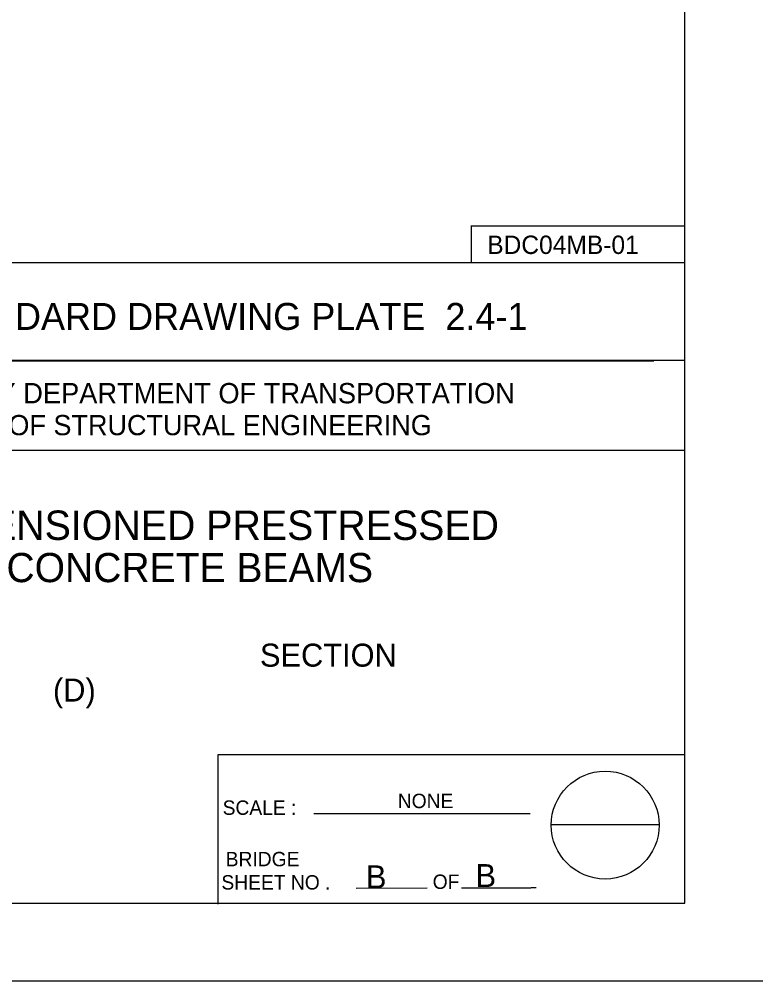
# Model space of a CAD drawing. Extents: x 499999.87 to 500002.82, y 499999.96 to 500001.79.
# Drawn here: x 500002.426 to 500002.825, y 499999.958 to 500000.474 of the extents above; entities that cross this region are included whole.
import ezdxf

# ---------------------------------------------------------------- set-up
doc = ezdxf.new("R2010")
doc.units = 0
for name, color, linetype in [('1', 7, 'Continuous'), ('2', 7, 'Continuous'), ('40', 7, 'Continuous'), ('53', 7, 'Continuous')]:
    doc.layers.add(name, color=color, linetype=linetype)

msp = doc.modelspace()

# ---------------------------------------------------------------- linework, layer by layer
at = {"layer": '1'}
for p, q in [((500002.78314, 500000), (500002.78314, 500001.75)), ((500002.78314, 500000), (500002.78314, 500001.75)), ((500002.28346, 500000.34318), (500002.78314, 500000.34318)), ((500002.42749, 500000.34318), (500002.78314, 500000.34318)), ((500002.78281, 500000.29068), (500002.28346, 500000.29068)), ((500002.76804, 500000.29068), (500002.28346, 500000.29068)), ((500002.7664, 500000.29035), (500002.28346, 500000.29035)), ((500002.7664, 500000.29035), (500002.28346, 500000.29035)), ((500002.78314, 500000.24245), (500002.28346, 500000.24245)), ((500002.78314, 500000.0794), (500002.53281, 500000.0794)), ((500002.53281, 500000.0794), (500002.53281, 499999.99934)), ((500002.58432, 500000.0479), (500002.70013, 500000.0479)), ((500002.71129, 500000.04199), (500002.76903, 500000.04199)), ((500000.03314, 500000), (500002.78314, 500000)), ((499999.86647, 499999.95833), (500002.8248, 499999.95833))]:
    msp.add_line(p, q, dxfattribs=at)
for points in [[(500002.60696, 500000.00787), (500002.64501, 500000.0082)], [(500002.66339, 500000.0082), (500002.70046, 500000.0082)], [(500002.70341, 500000.0082), (500002.70079, 500000.0082)]]:
    msp.add_lwpolyline(points, dxfattribs=at)
msp.add_circle((500002.74037, 500000.04176), 0.0289, dxfattribs=at)
at = {"layer": '40'}
for p, q in [((500002.66864, 500000.36286), (500002.78314, 500000.36286)), ((500002.66869, 500000.34293), (500002.66869, 500000.36295))]:
    msp.add_line(p, q, dxfattribs=at)

# ---------------------------------------------------------------- texts
at = {"layer": '1'}
for s, height, p in [('STANDARD DRAWING PLATE  2.4-1', 0.014435, (500002.3727, 500000.30709)), ('NEW JERSEY DEPARTMENT OF TRANSPORTATION', 0.0109094, (500002.32972, 500000.26772)), ('45" PRETENSIONED PRESTRESSED', 0.015748, (500002.31791, 500000.19455)), ('CONCRETE BEAMS', 0.0156417, (500002.41962, 500000.17192)), ('SECTION', 0.012329, (500002.55545, 500000.12664)), ('(D)', 0.012329, (500002.44455, 500000.10794)), ('NONE', 0.007705, (500002.62927, 500000.05085)), ('SCALE :', 0.007705, (500002.53543, 500000.04724)), ('BRIDGE', 0.007705, (500002.53707, 500000.01969)), ('B', 0.01233, (500002.6122, 500000.00787)), ('B', 0.01233, (500002.67093, 500000.00853)), ('SHEET NO .', 0.007705, (500002.53478, 500000.00722)), ('OF', 0.007705, (500002.64797, 500000.00755))]:
    msp.add_text(s, height=height, dxfattribs=at).set_placement(p)
at = {"layer": '2'}
msp.add_text('BUREAU OF STRUCTURAL ENGINEERING', height=0.0108268, dxfattribs=at).set_placement((500002.3563, 500000.25066))
at = {"layer": '53'}
msp.add_text('BDC04MB-01', height=0.009843, dxfattribs=at).set_placement((500002.67717, 500000.34777))

doc.saveas('drawing.dxf')
